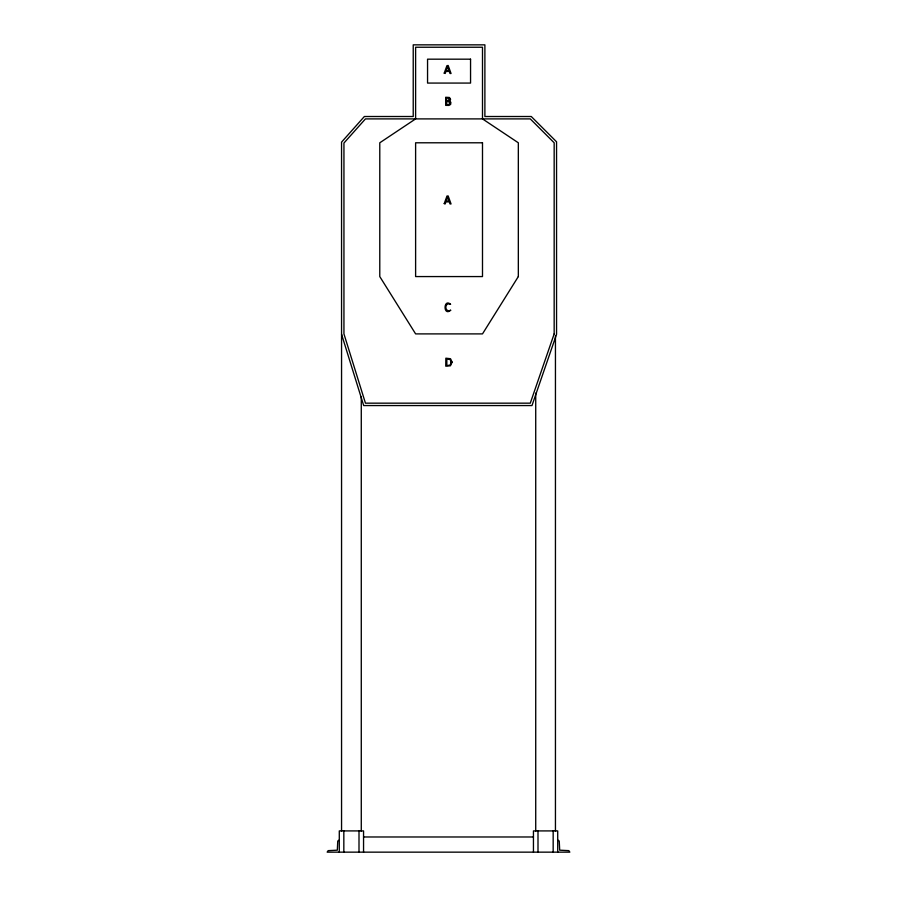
<?xml version="1.0" encoding="UTF-8"?>
<svg xmlns="http://www.w3.org/2000/svg" width="897" height="897" viewBox="0 0 897 897"><rect width="100%" height="100%" fill="white"/><g stroke="black" fill="none" stroke-linecap="round" stroke-linejoin="round"><path stroke-width="1.35" d="M447.581 66.557L446.19 70.571L448.993 70.571L447.592 66.557M447.581 197.004L446.19 201.018L448.993 201.018L447.592 197.004M363.554 836.979L533.446 836.979M339.29 840.018L337.765 841.027L337.317 850.188L328.167 850.636L327.147 852.15L569.853 852.15L568.833 850.636L559.683 850.188L559.235 841.027L557.71 840.018M341.555 334.256L363.689 405.556L531.977 405.556L556.555 334.289L556.555 141.804L531.259 116.509L484.885 116.509L484.885 44.85L413.225 44.85L413.225 116.509L364.373 116.509L341.555 142.13L341.555 831.138M557.71 852.15L557.71 830.914L533.446 830.914L533.446 852.15M555.445 335.725L555.445 831.16M553.169 830.914L553.169 852.15M537.998 830.914L537.998 852.15M535.722 393.099L535.722 831.16M363.554 852.15L363.554 830.914L339.29 830.914L339.29 852.15M361.278 396.777L361.278 831.138M359.002 830.914L359.002 852.15M343.831 830.914L343.831 852.15M450.653 310.261C443.107 316.731 443.342 297.972 450.619 304.307C444.228 301.459 444.284 313.176 450.653 310.261M450.944 362.175L450.541 364.204A2.22 2.22 0 0 1 449.307 365.281L446.829 365.483L446.829 359.013L449.352 359.248A2.411 2.411 0 0 1 450.563 360.381L450.944 362.175M452.11 362.13L450.44 365.808L445.753 366.167L445.854 358.195L450.518 358.722L452.11 362.13M450.496 99.264L450.417 99.836A1.76 1.76 0 0 1 449.386 101.036L450.888 102.314L450.642 104.411L448.949 105.409L445.674 105.375L445.674 97.268L449.498 97.481L450.496 99.264M449.352 99.376L448.59 100.643L446.639 100.756L446.639 98.065L448.545 98.154L449.352 99.376M449.857 103.155L448.904 104.467L446.639 104.557L446.639 101.63L448.825 101.731L449.857 103.155M444.228 73.15L445.215 73.453L445.932 71.424L449.274 71.424L450.014 73.476L451.056 73.509L448.164 65.492L446.93 65.672L444.228 73.15M444.228 203.608L445.215 203.899L445.932 201.87L449.274 201.87L450.014 203.922L451.056 203.955L448.164 195.95L446.998 196.017L444.228 203.608M554.167 333.897L530.273 403.168L365.449 403.168L343.943 333.897L343.943 143.038L365.449 118.897L530.273 118.897L554.167 142.791L554.167 333.897M518.331 276.568L482.496 333.897L415.614 333.897L379.779 276.568L379.779 142.791L415.614 118.897L415.614 47.238L482.496 47.238L482.496 118.897L518.331 142.791L518.331 276.568M470.555 59.18L427.555 59.18L427.555 83.073L470.555 83.073L470.555 59.18M482.496 142.791L415.614 142.791L415.614 276.568L482.496 276.568L482.496 142.791"/></g></svg>
